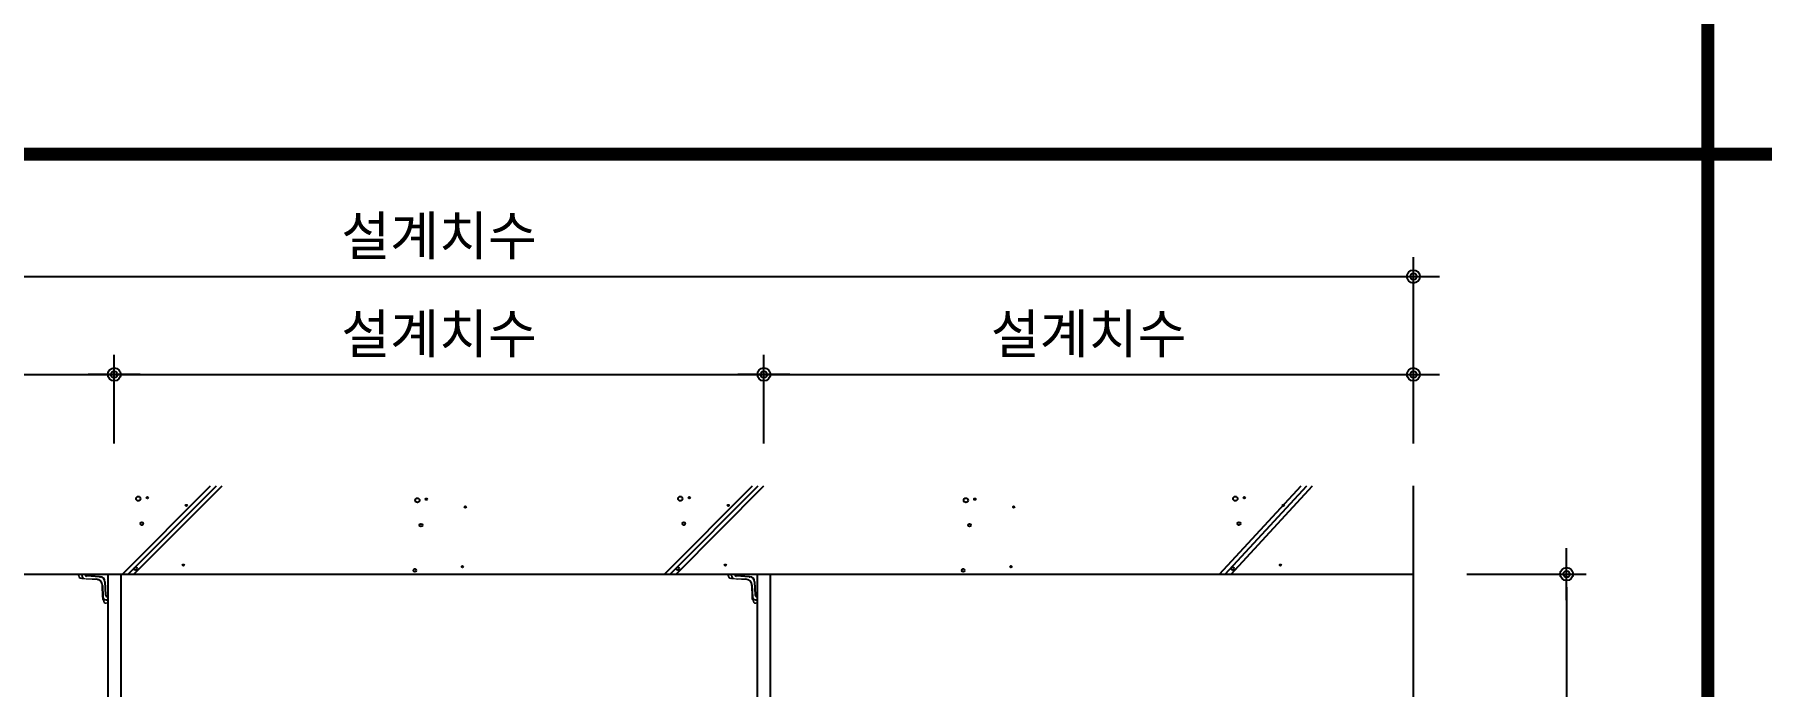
# Model space of a CAD drawing. Extents: x -201 to 8159, y -176 to 5714.
# Drawn here: x 3214 to 4543, y 3614 to 4116 of the extents above; entities that cross this region are included whole.
import ezdxf

# ---------------------------------------------------------------- set-up
doc = ezdxf.new("R2010")
doc.units = 0
doc.header["$LTSCALE"] = 30
doc.layers.get('0').update_dxf_attribs({"linetype": 'CONTINUOUS'})
doc.layers.get('DEFPOINTS').update_dxf_attribs({"linetype": 'CONTINUOUS'})
for name, color, linetype in [('0_toilet', 6, 'CONTINUOUS'), ('DIM', 7, 'CONTINUOUS'), ('경첩', 4, 'CONTINUOUS'), ('해치', 8, 'CONTINUOUS')]:
    doc.layers.add(name, color=color, linetype=linetype)
doc.styles.add('돋움', font='malgun.ttf')
doc.dimstyles.new('10', dxfattribs={"dimscale": 10, "dimtxt": 3, "dimasz": 1, "dimexe": 1.5, "dimexo": 2, "dimgap": 1, "dimtad": 1, "dimdec": 0, "dimlunit": 6, "dimtxsty": '돋움', "dimblk": 'DIMDOT', "dimcen": -1, "dimdle": 1.5, "dimclrt": 3, "dimazin": 3, "dimtfac": 1, "dimtdec": 0, "dimtix": 1, "dimtmove": 2, "dimatfit": 3, "dimldrblk": 'DIMDOT', "dimarcsym": 0})

# ---------------------------------------------------------------- blocks, each defined once
blk = doc.blocks.new('DIMDOT')
at = {"linetype": 'Continuous'}
blk.add_line((-2, 0), (2, 0), dxfattribs=at)
for radius in [0.5, 0.25]:
    blk.add_circle((0, 0), radius, dxfattribs=at)
blk = doc.blocks.new('*D559')
at = {"layer": 'DEFPOINTS', "color": 0}
for p in [(21930.2, -3060.2), (21930.2, -3785.2), (22027.1, -3785.2)]:
    blk.add_point(p, dxfattribs=at)
at = {"layer": 'DIM', "color": 0, "lineweight": -2, "ltscale": 10}
for p, q in [((21950.2, -3060.2), (22042.1, -3060.2)), ((22027.1, -3070.2), (22027.1, -3775.2)), ((21950.2, -3785.2), (22042.1, -3785.2))]:
    blk.add_line(p, q, dxfattribs=at)
at = {"layer": 'DIM', "color": 0, "lineweight": -2, "xscale": 10, "yscale": 10, "zscale": 10}
for p, rotation in [((22027.1, -3060.2), 90), ((22027.1, -3785.2), 270)]:
    blk.add_blockref('DIMDOT', p, dxfattribs=dict(at, rotation=rotation))
at = {"layer": 'DIM', "color": 3, "insert": (22001.9, -3422.7), "char_height": 30, "attachment_point": 5, "rotation": 90, "style": '돋움'}
blk.add_mtext('VAR.', dxfattribs=at)
blk = doc.blocks.new('*D560')
at = {"layer": 'DEFPOINTS', "color": 0}
for p in [(21909.2, -2906.6), (21409.2, -2979.7), (21909.2, -2979.7)]:
    blk.add_point(p, dxfattribs=at)
at = {"layer": 'DIM', "color": 0, "lineweight": -2, "ltscale": 10}
for p, q in [((21409.2, -2959.7), (21409.2, -2891.6)), ((21909.2, -2959.7), (21909.2, -2891.6)), ((21419.2, -2906.6), (21899.2, -2906.6))]:
    blk.add_line(p, q, dxfattribs=at)
at = {"layer": 'DIM', "color": 0, "lineweight": -2, "xscale": 10, "yscale": 10, "zscale": 10, "rotation": 180}
blk.add_blockref('DIMDOT', (21409.2, -2906.6), dxfattribs=at)
at = {"layer": 'DIM', "color": 0, "lineweight": -2, "xscale": 10, "yscale": 10, "zscale": 10}
blk.add_blockref('DIMDOT', (21909.2, -2906.6), dxfattribs=at)
at = {"layer": 'DIM', "color": 3, "insert": (21659.2, -2877), "char_height": 30, "attachment_point": 5, "style": '돋움'}
blk.add_mtext('설계치수', dxfattribs=at)
blk = doc.blocks.new('*D561')
at = {"layer": 'DEFPOINTS', "color": 0}
for p in [(21909.2, -2831.3), (20409.2, -2979.7), (21909.2, -2979.7)]:
    blk.add_point(p, dxfattribs=at)
at = {"layer": 'DIM', "color": 0, "lineweight": -2, "ltscale": 10}
for p, q in [((20409.2, -2959.7), (20409.2, -2816.3)), ((21909.2, -2959.7), (21909.2, -2816.3)), ((20419.2, -2831.3), (21899.2, -2831.3))]:
    blk.add_line(p, q, dxfattribs=at)
at = {"layer": 'DIM', "color": 0, "lineweight": -2, "xscale": 10, "yscale": 10, "zscale": 10, "rotation": 180}
blk.add_blockref('DIMDOT', (20409.2, -2831.3), dxfattribs=at)
at = {"layer": 'DIM', "color": 0, "lineweight": -2, "xscale": 10, "yscale": 10, "zscale": 10}
blk.add_blockref('DIMDOT', (21909.2, -2831.3), dxfattribs=at)
at = {"layer": 'DIM', "color": 3, "insert": (21159.2, -2801.6), "char_height": 30, "attachment_point": 5, "style": '돋움'}
blk.add_mtext('설계치수', dxfattribs=at)
blk = doc.blocks.new('*D562')
at = {"layer": 'DEFPOINTS', "color": 0}
for p in [(21409.2, -2906.6), (20909.2, -2979.7), (21409.2, -2979.7)]:
    blk.add_point(p, dxfattribs=at)
at = {"layer": 'DIM', "color": 0, "lineweight": -2, "ltscale": 10}
for p, q in [((20909.2, -2959.7), (20909.2, -2891.6)), ((21409.2, -2959.7), (21409.2, -2891.6)), ((20919.2, -2906.6), (21399.2, -2906.6))]:
    blk.add_line(p, q, dxfattribs=at)
at = {"layer": 'DIM', "color": 0, "lineweight": -2, "xscale": 10, "yscale": 10, "zscale": 10, "rotation": 180}
blk.add_blockref('DIMDOT', (20909.2, -2906.6), dxfattribs=at)
at = {"layer": 'DIM', "color": 0, "lineweight": -2, "xscale": 10, "yscale": 10, "zscale": 10}
blk.add_blockref('DIMDOT', (21409.2, -2906.6), dxfattribs=at)
at = {"layer": 'DIM', "color": 3, "insert": (21159.2, -2877), "char_height": 30, "attachment_point": 5, "style": '돋움'}
blk.add_mtext('설계치수', dxfattribs=at)
blk = doc.blocks.new('*D563')
at = {"layer": 'DEFPOINTS', "color": 0}
for p in [(20909.2, -2906.6), (20409.2, -2979.7), (20909.2, -2979.7)]:
    blk.add_point(p, dxfattribs=at)
at = {"layer": 'DIM', "color": 0, "lineweight": -2, "ltscale": 10}
for p, q in [((20409.2, -2959.7), (20409.2, -2891.6)), ((20909.2, -2959.7), (20909.2, -2891.6)), ((20419.2, -2906.6), (20899.2, -2906.6))]:
    blk.add_line(p, q, dxfattribs=at)
at = {"layer": 'DIM', "color": 0, "lineweight": -2, "xscale": 10, "yscale": 10, "zscale": 10, "rotation": 180}
blk.add_blockref('DIMDOT', (20409.2, -2906.6), dxfattribs=at)
at = {"layer": 'DIM', "color": 0, "lineweight": -2, "xscale": 10, "yscale": 10, "zscale": 10}
blk.add_blockref('DIMDOT', (20909.2, -2906.6), dxfattribs=at)
at = {"layer": 'DIM', "color": 3, "insert": (20659.2, -2877), "char_height": 30, "attachment_point": 5, "style": '돋움'}
blk.add_mtext('설계치수', dxfattribs=at)
blk = doc.blocks.new('UNI-14', base_point=(17634, -6761))
for p, q in [((21909.2, -3396.1), (21909.2, -2992.4)), ((20409.2, -3060.2), (21909.2, -3060.2))]:
    blk.add_line(p, q)
at = {"color": 4}
for p, q in [((20897.9, -3062.3), (20888.2, -3061.7)), ((20897.9, -3062.3), (20898.6, -3062.3)), ((20902, -3066.1), (20902.5, -3076.2)), ((21397.8, -3062.3), (21388.1, -3061.7)), ((21397.8, -3062.3), (21398.5, -3062.3)), ((21401.9, -3066.1), (21402.4, -3076.2))]:
    blk.add_line(p, q, dxfattribs=at)
at = {"color": 8, "const_width": 10}
for points in [[(22135.7, -3992), (22135.7, -1222.8)], [(20173.1, -2737.1), (23520.9, -2737.1)]]:
    blk.add_lwpolyline(points, dxfattribs=at)
at = {"color": 4}
for centre, radius, start, end in [((20888.3, -3060.1), 1.61, 184.0227, 266.85), ((20898.3, -3065.9), 3.66, 356.6481, 86.2207), ((21388.2, -3060.1), 1.61, 184.0227, 266.85), ((21398.3, -3065.9), 3.66, 356.6481, 86.2207), ((20904.1, -3076), 1.65, 186.1664, 269.5984), ((21404.1, -3076), 1.65, 186.1664, 269.5984)]:
    blk.add_arc(centre, radius, start, end, dxfattribs=at)
at = {"layer": '0_toilet'}
for p, q in [((20904.2, -3060.2), (20904.2, -3785.2)), ((20914.2, -3060.2), (20914.2, -3785.2)), ((21404.1, -3060.2), (21404.1, -3785.2)), ((21414.2, -3785.2), (21414.2, -3060.2))]:
    blk.add_line(p, q, dxfattribs=at)
at = {"layer": '경첩', "color": 4, "linetype": 'Continuous', "lineweight": 15}
for p, q in [((20881.7, -3061.3), (20881.7, -3060.2)), ((20881.7, -3060.2), (20881.9, -3060.2)), ((20881.9, -3061.3), (20881.7, -3061.3)), ((20881.9, -3060.2), (20881.9, -3061.3)), ((20881.9, -3060.2), (20884.1, -3060.2)), ((20883.9, -3063.4), (20885.4, -3063.5)), ((20886.4, -3063.8), (20883.9, -3063.7)), ((20884.1, -3060.2), (20884.1, -3061.4)), ((20884.1, -3061.4), (20884.2, -3061.4)), ((20884.2, -3061.4), (20884.2, -3060.2)), ((20884.2, -3060.2), (20884.4, -3060.2)), ((20884.2, -3061.4), (20884.4, -3061.4)), ((20884.4, -3060.2), (20884.4, -3061.4)), ((20902.7, -3060.2), (20884.4, -3060.2)), ((20884.4, -3063.9), (20884.6, -3063.7)), ((20884.4, -3063.9), (20884.5, -3064)), ((20887.7, -3064.1), (20884.5, -3064)), ((20886.4, -3063.5), (20895.4, -3064)), ((20895.4, -3064.2), (20886.4, -3063.8)), ((20887.7, -3064.1), (20887.9, -3063.9)), ((20888.4, -3064.1), (20888.6, -3063.9)), ((20888.7, -3064.2), (20888.9, -3063.9)), ((20889.4, -3064.2), (20889.6, -3063.9)), ((20892.1, -3064.3), (20889.4, -3064.2)), ((20892.1, -3064.3), (20892.3, -3064.1)), ((20892.8, -3064.3), (20893, -3064.1)), ((20893.1, -3064.4), (20893.3, -3064.1)), ((20893.8, -3064.4), (20894, -3064.2)), ((20895.1, -3064.5), (20893.8, -3064.4)), ((20895.1, -3064.5), (20895.4, -3064.2)), ((20895.4, -3064.5), (20895.1, -3064.5)), ((20896.4, -3064.6), (20896.6, -3064.4)), ((20896.9, -3064.8), (20897.1, -3064.6)), ((20897.1, -3064.9), (20897.3, -3064.7)), ((20897.6, -3065.2), (20897.8, -3065)), ((20897.8, -3065.3), (20898, -3065.1)), ((20898.9, -3066.3), (20899.1, -3066.1)), ((20899.1, -3066.5), (20899.2, -3066.3)), ((20899.3, -3067), (20899.5, -3066.8)), ((20899.4, -3067.2), (20899.6, -3067)), ((20899.6, -3067.6), (20899.8, -3067.4)), ((20900, -3067.9), (20899.8, -3068.1)), ((20899.8, -3068.1), (20900, -3067.9)), ((20899.8, -3068.5), (20900.1, -3068.3)), ((20899.9, -3068.7), (20900.1, -3068.5)), ((20899.9, -3069.6), (20899.9, -3069)), ((20899.9, -3069.6), (20900.2, -3069.4)), ((20899.9, -3069.7), (20900.2, -3069.5)), ((20899.9, -3069.7), (20899.9, -3069.6)), ((20899.9, -3070.1), (20899.9, -3069.7)), ((20899.9, -3070.1), (20900.2, -3069.8)), ((20899.9, -3070.2), (20900.2, -3069.9)), ((20899.9, -3070.2), (20899.9, -3070.1)), ((20900, -3071.1), (20899.9, -3070.2)), ((20900.6, -3077.9), (20900.1, -3069)), ((20900.4, -3069), (20900.8, -3077.9)), ((20904.2, -3079.9), (20904.2, -3061.7)), ((21381.6, -3061.3), (21381.6, -3060.2)), ((21381.6, -3060.2), (21381.9, -3060.2)), ((21381.9, -3061.3), (21381.6, -3061.3)), ((21381.9, -3060.2), (21381.9, -3061.3)), ((21381.9, -3060.2), (21384, -3060.2)), ((21383.9, -3063.4), (21385.3, -3063.5)), ((21386.4, -3063.8), (21383.9, -3063.7)), ((21384, -3060.2), (21384, -3061.4)), ((21384, -3061.4), (21384.1, -3061.4)), ((21384.1, -3061.4), (21384.1, -3060.2)), ((21384.1, -3060.2), (21384.4, -3060.2)), ((21384.1, -3061.4), (21384.4, -3061.4)), ((21384.3, -3063.9), (21384.5, -3063.7)), ((21384.3, -3063.9), (21384.4, -3064)), ((21384.4, -3060.2), (21384.4, -3061.4)), ((21402.6, -3060.2), (21384.4, -3060.2)), ((21387.6, -3064.1), (21384.4, -3064)), ((21386.4, -3063.5), (21395.3, -3064)), ((21395.3, -3064.2), (21386.4, -3063.8)), ((21387.6, -3064.1), (21387.9, -3063.9)), ((21388.3, -3064.1), (21388.6, -3063.9)), ((21388.7, -3064.2), (21388.9, -3063.9)), ((21389.3, -3064.2), (21389.6, -3063.9)), ((21392, -3064.3), (21389.3, -3064.2)), ((21392, -3064.3), (21392.3, -3064.1)), ((21392.7, -3064.3), (21393, -3064.1)), ((21393, -3064.4), (21393.3, -3064.1)), ((21393.7, -3064.4), (21394, -3064.2)), ((21395.1, -3064.5), (21393.7, -3064.4)), ((21395.1, -3064.5), (21395.3, -3064.2)), ((21395.3, -3064.5), (21395.1, -3064.5)), ((21396.3, -3064.6), (21396.5, -3064.4)), ((21396.9, -3064.8), (21397, -3064.6)), ((21397.1, -3064.9), (21397.3, -3064.7)), ((21397.6, -3065.2), (21397.7, -3065)), ((21397.8, -3065.3), (21398, -3065.1)), ((21398.9, -3066.3), (21399, -3066.1)), ((21399, -3066.5), (21399.2, -3066.3)), ((21399.3, -3067), (21399.5, -3066.8)), ((21399.4, -3067.2), (21399.6, -3067)), ((21399.6, -3067.6), (21399.8, -3067.4)), ((21399.9, -3067.9), (21399.7, -3068.1)), ((21399.7, -3068.1), (21399.9, -3067.9)), ((21399.8, -3068.5), (21400, -3068.3)), ((21399.8, -3068.7), (21400, -3068.5)), ((21399.9, -3069.6), (21399.8, -3069)), ((21399.9, -3069.6), (21400.1, -3069.4)), ((21399.9, -3069.7), (21400.1, -3069.5)), ((21399.9, -3069.7), (21399.9, -3069.6)), ((21399.9, -3070.1), (21399.9, -3069.7)), ((21399.9, -3070.1), (21400.1, -3069.8)), ((21399.9, -3070.2), (21400.1, -3069.9)), ((21399.9, -3070.2), (21399.9, -3070.1)), ((21399.9, -3071.1), (21399.9, -3070.2)), ((21400.5, -3077.9), (21400.1, -3069)), ((21400.3, -3069), (21400.8, -3077.9)), ((21404.1, -3079.9), (21404.1, -3061.7)), ((20900, -3071.1), (20900.2, -3070.9)), ((20900, -3071.3), (20900.2, -3071.1)), ((20900, -3071.8), (20900, -3071.3)), ((20900, -3071.8), (20900.3, -3071.5)), ((20900, -3071.8), (20900.3, -3071.5)), ((20900.2, -3074.6), (20900, -3071.8)), ((20900.2, -3074.6), (20900.4, -3074.4)), ((20900.2, -3075), (20900.4, -3074.7)), ((20900.2, -3075.6), (20900.2, -3075)), ((20900.2, -3075.6), (20900.4, -3075.4)), ((20900.2, -3076), (20900.5, -3075.7)), ((20900.2, -3076.7), (20900.5, -3076.4)), ((20900.4, -3079.4), (20900.2, -3076.7)), ((20900.4, -3079.4), (20900.6, -3079.1)), ((20900.5, -3080), (20900.6, -3079.8)), ((20900.7, -3080.4), (20900.6, -3077.9)), ((20900.9, -3079), (20900.9, -3080.4)), ((20902.9, -3079.9), (20904.2, -3079.9)), ((20902.9, -3080.2), (20902.9, -3079.9)), ((20902.9, -3080.2), (20902.9, -3080.3)), ((20904.2, -3080.2), (20902.9, -3080.2)), ((20902.9, -3080.3), (20904.2, -3080.3)), ((20903, -3082.4), (20904.2, -3082.4)), ((20903, -3082.4), (20903, -3082.7)), ((20904.2, -3082.7), (20903, -3082.7)), ((20904.2, -3079.9), (20904.2, -3080.2)), ((20904.2, -3080.3), (20904.2, -3082.4)), ((20904.2, -3082.4), (20904.2, -3082.7)), ((21399.9, -3071.1), (21400.2, -3070.9)), ((21399.9, -3071.3), (21400.2, -3071.1)), ((21400, -3071.8), (21399.9, -3071.3)), ((21400, -3071.8), (21400.2, -3071.5)), ((21400, -3071.8), (21400.2, -3071.5)), ((21400.1, -3074.6), (21400, -3071.8)), ((21400.1, -3074.6), (21400.3, -3074.4)), ((21400.1, -3075), (21400.4, -3074.7)), ((21400.2, -3075.6), (21400.1, -3075)), ((21400.2, -3075.6), (21400.4, -3075.4)), ((21400.2, -3076), (21400.4, -3075.7)), ((21400.2, -3076.7), (21400.4, -3076.4)), ((21400.3, -3079.4), (21400.2, -3076.7)), ((21400.3, -3079.4), (21400.6, -3079.1)), ((21400.4, -3080), (21400.6, -3079.8)), ((21400.6, -3080.4), (21400.5, -3077.9)), ((21400.8, -3079), (21400.9, -3080.4)), ((21402.9, -3079.9), (21404.1, -3079.9)), ((21402.9, -3080.2), (21402.9, -3079.9)), ((21402.9, -3080.2), (21402.9, -3080.3)), ((21404.1, -3080.2), (21402.9, -3080.2)), ((21402.9, -3080.3), (21404.1, -3080.3)), ((21403, -3082.4), (21404.1, -3082.4)), ((21403, -3082.4), (21403, -3082.7)), ((21404.1, -3082.7), (21403, -3082.7)), ((21404.1, -3079.9), (21404.1, -3080.2)), ((21404.1, -3080.3), (21404.1, -3082.4)), ((21404.1, -3082.4), (21404.1, -3082.7))]:
    blk.add_line(p, q, dxfattribs=at)
at = {"layer": '경첩', "color": 4, "linetype": 'Continuous', "lineweight": 15, "flags": 128}
for points in [[(20883.9, -3063.4), (20883.9, -3063.5), (20883.9, -3063.5), (20883.9, -3063.6), (20883.9, -3063.6), (20883.9, -3063.6), (20883.9, -3063.7), (20883.9, -3063.7), (20883.9, -3063.7)], [(20886.4, -3063.8), (20886.4, -3063.8), (20886.4, -3063.8), (20886.4, -3063.8), (20886.4, -3063.7), (20886.4, -3063.7), (20886.4, -3063.6), (20886.4, -3063.6), (20886.4, -3063.5)], [(20888.4, -3064.1), (20888.4, -3064.1), (20888.3, -3064.1), (20888.3, -3064.1), (20888.2, -3064.1), (20888.1, -3064.1), (20888, -3064.1), (20887.8, -3064.1), (20887.7, -3064.1)], [(20889.4, -3064.2), (20889.3, -3064.2), (20889.2, -3064.2), (20889, -3064.2), (20889, -3064.2), (20888.9, -3064.2), (20888.8, -3064.2), (20888.8, -3064.2), (20888.7, -3064.2), (20888.7, -3064.2)], [(20892.8, -3064.3), (20892.7, -3064.3), (20892.7, -3064.3), (20892.6, -3064.3), (20892.6, -3064.3), (20892.5, -3064.3), (20892.3, -3064.3), (20892.2, -3064.3), (20892.1, -3064.3)], [(20893.8, -3064.4), (20893.6, -3064.4), (20893.5, -3064.4), (20893.4, -3064.4), (20893.3, -3064.4), (20893.2, -3064.4), (20893.2, -3064.4), (20893.1, -3064.4), (20893.1, -3064.4)], [(20895.4, -3064.2), (20895.4, -3064.2), (20895.4, -3064.2), (20895.4, -3064.2), (20895.4, -3064.1), (20895.4, -3064.1), (20895.4, -3064.1), (20895.4, -3064), (20895.4, -3064)], [(20899.8, -3068.1), (20899.8, -3068.1), (20899.8, -3068.1)], [(20899.9, -3068.7), (20899.8, -3068.6), (20899.8, -3068.5)], [(20900.1, -3069), (20900.1, -3069), (20900.2, -3069), (20900.2, -3069), (20900.2, -3069), (20900.2, -3069), (20900.3, -3069), (20900.3, -3069), (20900.4, -3069)], [(21383.9, -3063.4), (21383.9, -3063.5), (21383.9, -3063.5), (21383.9, -3063.6), (21383.9, -3063.6), (21383.9, -3063.6), (21383.9, -3063.7), (21383.9, -3063.7), (21383.9, -3063.7)], [(21386.4, -3063.8), (21386.4, -3063.8), (21386.4, -3063.8), (21386.4, -3063.8), (21386.4, -3063.7), (21386.4, -3063.7), (21386.4, -3063.6), (21386.4, -3063.6), (21386.4, -3063.5)], [(21388.3, -3064.1), (21388.3, -3064.1), (21388.3, -3064.1), (21388.2, -3064.1), (21388.1, -3064.1), (21388, -3064.1), (21387.9, -3064.1), (21387.8, -3064.1), (21387.6, -3064.1)], [(21389.3, -3064.2), (21389.2, -3064.2), (21389.1, -3064.2), (21389, -3064.2), (21388.9, -3064.2), (21388.8, -3064.2), (21388.8, -3064.2), (21388.7, -3064.2), (21388.7, -3064.2), (21388.7, -3064.2)], [(21392.7, -3064.3), (21392.7, -3064.3), (21392.7, -3064.3), (21392.6, -3064.3), (21392.5, -3064.3), (21392.4, -3064.3), (21392.3, -3064.3), (21392.2, -3064.3), (21392, -3064.3)], [(21393.7, -3064.4), (21393.6, -3064.4), (21393.5, -3064.4), (21393.3, -3064.4), (21393.2, -3064.4), (21393.2, -3064.4), (21393.1, -3064.4), (21393.1, -3064.4), (21393, -3064.4)], [(21395.3, -3064.2), (21395.3, -3064.2), (21395.3, -3064.2), (21395.3, -3064.2), (21395.3, -3064.1), (21395.3, -3064.1), (21395.3, -3064.1), (21395.3, -3064), (21395.3, -3064)], [(21399.7, -3068.1), (21399.7, -3068.1), (21399.7, -3068.1)], [(21399.8, -3068.7), (21399.8, -3068.6), (21399.8, -3068.5)], [(21400.1, -3069), (21400.1, -3069), (21400.1, -3069), (21400.1, -3069), (21400.2, -3069), (21400.2, -3069), (21400.2, -3069), (21400.3, -3069), (21400.3, -3069)], [(20900, -3071.3), (20900, -3071.3), (20900, -3071.2), (20900, -3071.1)], [(20900, -3071.8), (20900, -3071.8), (20900, -3071.8)], [(20900.2, -3076.7), (20900.2, -3076.5), (20900.2, -3076.4), (20900.2, -3076.3), (20900.2, -3076.2), (20900.2, -3076.1), (20900.2, -3076), (20900.2, -3076), (20900.2, -3076)], [(20900.4, -3079.9), (20900.4, -3079.8), (20900.4, -3079.6), (20900.4, -3079.5), (20900.4, -3079.4)], [(20900.4, -3079.9), (20900.4, -3079.9), (20900.4, -3079.9), (20900.5, -3079.9), (20900.5, -3079.9), (20900.5, -3079.9), (20900.5, -3079.9), (20900.5, -3080), (20900.5, -3080)], [(20900.6, -3077.9), (20900.6, -3077.9), (20900.6, -3077.9), (20900.6, -3077.9), (20900.6, -3077.9), (20900.7, -3077.9), (20900.7, -3077.9), (20900.8, -3077.9), (20900.8, -3077.9)], [(20900.9, -3080.4), (20900.9, -3080.4), (20900.8, -3080.4), (20900.8, -3080.4), (20900.8, -3080.4), (20900.7, -3080.4), (20900.7, -3080.4), (20900.7, -3080.4), (20900.7, -3080.4)], [(21399.9, -3071.3), (21399.9, -3071.3), (21399.9, -3071.2), (21399.9, -3071.1)], [(21400, -3071.8), (21400, -3071.8), (21400, -3071.8)], [(21400.2, -3076.7), (21400.2, -3076.5), (21400.2, -3076.4), (21400.2, -3076.3), (21400.2, -3076.2), (21400.2, -3076.1), (21400.2, -3076), (21400.2, -3076), (21400.2, -3076)], [(21400.4, -3079.9), (21400.3, -3079.8), (21400.3, -3079.6), (21400.3, -3079.5), (21400.3, -3079.4)], [(21400.4, -3079.9), (21400.4, -3079.9), (21400.4, -3079.9), (21400.4, -3079.9), (21400.4, -3079.9), (21400.4, -3079.9), (21400.4, -3079.9), (21400.4, -3080), (21400.4, -3080)], [(21400.5, -3077.9), (21400.5, -3077.9), (21400.5, -3077.9), (21400.6, -3077.9), (21400.6, -3077.9), (21400.6, -3077.9), (21400.7, -3077.9), (21400.7, -3077.9), (21400.8, -3077.9)], [(21400.9, -3080.4), (21400.8, -3080.4), (21400.8, -3080.4), (21400.7, -3080.4), (21400.7, -3080.4), (21400.7, -3080.4), (21400.6, -3080.4), (21400.6, -3080.4), (21400.6, -3080.4)]]:
    blk.add_lwpolyline(points, dxfattribs=at)
at = {"layer": '경첩', "color": 4, "linetype": 'Continuous', "lineweight": 15}
for centre, radius, start, end in [((20884, -3061.3), 2.35, 180, 267.3017), ((20884, -3061.3), 2.1, 180, 267.3017), ((20886.5, -3061.4), 2.35, 180, 267.3017), ((20886.5, -3061.4), 2.1, 180, 267.3017), ((20895.1, -3069.2), 5.25, 2.6983, 87.3017), ((20895.1, -3069.2), 5, 2.6983, 87.3017), ((20895.1, -3069.2), 4.75, 75, 87.3017), ((20895.1, -3069.2), 4.75, 68.2494, 75.0002), ((20895.1, -3069.2), 4.75, 58.7002, 65.0052), ((20895.1, -3069.2), 4.75, 55.6142, 58.7009), ((20895.1, -3069.2), 4.75, 37.4392, 55.6151), ((20895.1, -3069.2), 4.75, 34.3855, 37.4388), ((20895.1, -3069.2), 4.75, 28.1736, 34.3849), ((20895.1, -3069.2), 4.75, 19.766, 24.9948), ((20895.1, -3069.2), 4.75, 13.2431, 19.766), ((20895.1, -3069.2), 4.75, 8.6056, 13.1623), ((20895.1, -3069.2), 4.75, 2.6983, 5.9088), ((20902.7, -3061.7), 1.5, 0, 90), ((21384, -3061.3), 2.35, 180, 267.3017), ((21384, -3061.3), 2.1, 180, 267.3017), ((21386.5, -3061.4), 2.35, 180, 267.3017), ((21386.5, -3061.4), 2.1, 180, 267.3017), ((21395.1, -3069.2), 5.25, 2.6983, 87.3017), ((21395.1, -3069.2), 5, 2.6983, 87.3017), ((21395.1, -3069.2), 4.75, 75, 87.3017), ((21395.1, -3069.2), 4.75, 68.2494, 75.0002), ((21395.1, -3069.2), 4.75, 58.7002, 65.0052), ((21395.1, -3069.2), 4.75, 55.6142, 58.7009), ((21395.1, -3069.2), 4.75, 37.4392, 55.6151), ((21395.1, -3069.2), 4.75, 34.3855, 37.4388), ((21395.1, -3069.2), 4.75, 28.1736, 34.3849), ((21395.1, -3069.2), 4.75, 19.766, 24.9948), ((21395.1, -3069.2), 4.75, 13.2431, 19.766), ((21395.1, -3069.2), 4.75, 8.6056, 13.1623), ((21395.1, -3069.2), 4.75, 2.6983, 5.9088), ((21402.6, -3061.7), 1.5, 0, 90), ((20902.9, -3077.8), 2.35, 182.6983, 270), ((20903, -3080.3), 2.35, 182.6983, 270), ((20902.9, -3077.8), 2.1, 182.6983, 270), ((20903, -3080.3), 2.1, 182.6983, 270), ((21402.9, -3077.8), 2.35, 182.6983, 270), ((21403, -3080.3), 2.35, 182.6983, 270), ((21402.9, -3077.8), 2.1, 182.6983, 270), ((21403, -3080.3), 2.1, 182.6983, 270)]:
    blk.add_arc(centre, radius, start, end, dxfattribs=at)
at = {"layer": '해치'}
for p, q in [((20915.6, -3060.2), (20983.4, -2992.4)), ((20924.4, -3060.2), (20992.2, -2992.4)), ((21332.7, -3060.2), (21400.5, -2992.4)), ((21341.6, -3060.2), (21409.3, -2992.4)), ((21760, -3060.2), (21822.7, -2992.4)), ((21768.8, -3060.2), (21831.5, -2992.4))]:
    blk.add_line(p, q, dxfattribs=at)
at = {"layer": '해치', "color": 2}
for p, q in [((20920, -3060.2), (20987.8, -2992.4)), ((21337.2, -3060.2), (21404.9, -2992.4)), ((21764.4, -3060.2), (21827.1, -2992.4))]:
    blk.add_line(p, q, dxfattribs=at)
at = {"layer": '해치'}
for centre, radius in [((20927.7, -3002.2), 1.68), ((20934.7, -3001.4), 0.56), ((21142.5, -3003.4), 1.68), ((21149.4, -3002.6), 0.56), ((21344.9, -3002.2), 1.68), ((21351.8, -3001.4), 0.56), ((21564.7, -3003.4), 1.68), ((21571.6, -3002.6), 0.56), ((21772.1, -3002.2), 1.68), ((21779, -3001.4), 0.56), ((20964.7, -3007.4), 0.56), ((21179.4, -3008.6), 0.56), ((21381.8, -3007.4), 0.56), ((21601.6, -3008.6), 0.56), ((21809, -3007.4), 0.56), ((20930.5, -3021.4), 1.12), ((21145.3, -3022.6), 1.12), ((21347.7, -3021.4), 1.12), ((21567.4, -3022.6), 1.12), ((21774.9, -3021.4), 1.12), ((20925.7, -3056.1), 1.12), ((20962.4, -3053.3), 0.559), ((21140.5, -3057.4), 1.12), ((21177.2, -3054.5), 0.559), ((21342.9, -3056.1), 1.12), ((21379.6, -3053.3), 0.559), ((21562.6, -3057.4), 1.12), ((21599.4, -3054.5), 0.559), ((21770.1, -3056.1), 1.12), ((21806.8, -3053.3), 0.559)]:
    blk.add_circle(centre, radius, dxfattribs=at)
at = {"layer": 'DIM', "ltscale": 10}
for base, p1, p2, picture, middle in [((21909.2, -2831.3), (20409.2, -2979.7), (21909.2, -2979.7), '*D561', (21159.2, -2801.6)), ((20909.2, -2906.6), (20409.2, -2979.7), (20909.2, -2979.7), '*D563', (20659.2, -2877)), ((21409.2, -2906.6), (20909.2, -2979.7), (21409.2, -2979.7), '*D562', (21159.2, -2877)), ((21909.2, -2906.6), (21409.2, -2979.7), (21909.2, -2979.7), '*D560', (21659.2, -2877))]:
    dim = blk.add_linear_dim(base=base, p1=p1, p2=p2, text='설계치수', dimstyle='10', override={"dimtxsty": '돋움'}, dxfattribs=at)
    dim.commit()
    dim.dimension.update_dxf_attribs({"geometry": picture, "text_midpoint": middle})
dim = blk.add_linear_dim(base=(22027.1, -3785.2), p1=(21930.2, -3060.2), p2=(21930.2, -3785.2), angle=90, text='VAR.', dimstyle='10', override={"dimtxsty": '돋움'}, dxfattribs=at)
dim.commit()
dim.dimension.update_dxf_attribs({"geometry": '*D559', "text_midpoint": (22001.9, -3422.7)})

msp = doc.modelspace()

# ---------------------------------------------------------------- block references
msp.add_blockref('UNI-14', (0, 0))

doc.saveas('drawing.dxf')
